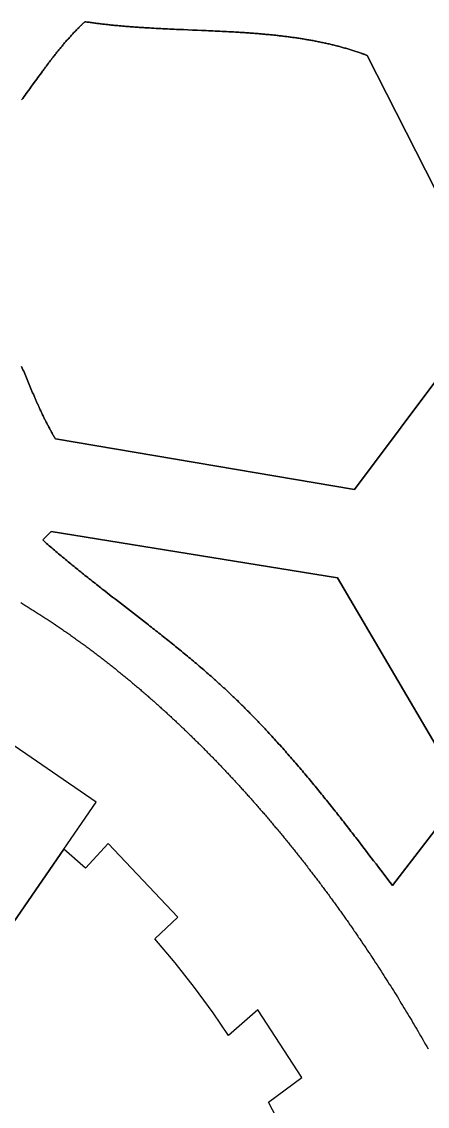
# Model space of a CAD drawing. Header units: millimetres. Extents: x -97041 to 275168, y -12500 to 263793.
# Drawn here: x 60170 to 88460, y 52118 to 127740 of the extents above; entities that cross this region are included whole.
import ezdxf

# ---------------------------------------------------------------- set-up
doc = ezdxf.new("R2010")
doc.units = ezdxf.units.MM
doc.layers.add('CLOSED_AREAS', color=7, linetype='Continuous')
doc.layers.add('REGION_HOLES', color=7, linetype='Continuous')

msp = doc.modelspace()

# ---------------------------------------------------------------- linework, layer by layer
at = {"layer": 'CLOSED_AREAS'}
for points in [[(60164.221, 103706.371), (60212.617, 103591.936), (60260.836, 103477.493), (60308.91, 103363.043), (60356.867, 103248.585), (60452.552, 103019.641), (60548.127, 102790.657), (60643.83, 102561.628), (60691.804, 102447.094), (60739.899, 102332.548), (60788.144, 102217.987), (60836.57, 102103.412), (60885.206, 101988.822), (60934.082, 101874.216), (60983.227, 101759.594), (61032.671, 101644.955), (61057.514, 101587.629), (61082.444, 101530.298), (61107.463, 101472.963), (61132.575, 101415.623), (61157.784, 101358.278), (61183.094, 101300.929), (61208.509, 101243.575), (61234.031, 101186.216), (61259.666, 101128.851), (61285.416, 101071.482), (61311.285, 101014.107), (61337.277, 100956.728), (61363.396, 100899.343), (61389.646, 100841.952), (61416.029, 100784.556), (61442.55, 100727.154), (61469.213, 100669.747), (61496.021, 100612.334), (61522.978, 100554.915), (61550.087, 100497.49), (61577.353, 100440.059), (61604.779, 100382.623), (61632.369, 100325.18), (61660.126, 100267.731), (61688.055, 100210.275), (61716.158, 100152.813), (61744.44, 100095.345), (61772.904, 100037.87), (61801.555, 99980.389), (61830.395, 99922.901), (61859.428, 99865.406), (61888.659, 99807.905), (61918.09, 99750.396), (61947.727, 99692.881), (61977.571, 99635.358), (62007.627, 99577.828), (62037.899, 99520.291), (62068.391, 99462.747), (62099.105, 99405.195), (62130.047, 99347.636), (62161.218, 99290.07), (62192.625, 99232.495), (62224.269, 99174.913), (62256.154, 99117.324), (62288.286, 99059.726), (62320.666, 99002.121), (62353.299, 98944.507), (62386.188, 98886.885), (62419.338, 98829.256), (62452.751, 98771.618), (62486.433, 98713.971), (62520.385, 98656.316), (83378.517, 95130.998), (93073.141, 108057.164), (84259.846, 125389.978), (84224.96, 125403.157), (84190.045, 125416.264), (84155.1, 125429.3), (84120.125, 125442.264), (84085.121, 125455.158), (84050.087, 125467.981), (84015.025, 125480.733), (83979.933, 125493.415), (83944.812, 125506.026), (83909.662, 125518.568), (83874.484, 125531.04), (83839.276, 125543.443), (83768.776, 125568.041), (83698.161, 125592.364), (83627.433, 125616.413), (83556.593, 125640.191), (83485.641, 125663.699), (83414.578, 125686.94), (83343.404, 125709.914), (83272.121, 125732.623), (83200.73, 125755.071), (83129.23, 125777.257), (83057.623, 125799.185), (82985.91, 125820.855), (82914.091, 125842.27), (82842.167, 125863.431), (82770.138, 125884.341), (82698.006, 125905), (82625.771, 125925.411), (82553.434, 125945.576), (82480.996, 125965.496), (82408.457, 125985.174), (82335.818, 126004.61), (82263.08, 126023.807), (82190.244, 126042.766), (82117.31, 126061.49), (82044.28, 126079.98), (81971.153, 126098.238), (81897.93, 126116.265), (81824.613, 126134.064), (81751.203, 126151.637), (81677.699, 126168.984), (81604.102, 126186.108), (81530.414, 126203.011), (81456.635, 126219.694), (81382.766, 126236.16), (81308.807, 126252.409), (81234.759, 126268.445), (81160.624, 126284.267), (81086.401, 126299.88), (81012.092, 126315.283), (80937.697, 126330.48), (80863.217, 126345.471), (80788.653, 126360.259), (80714.005, 126374.845), (80639.275, 126389.231), (80564.462, 126403.419), (80489.568, 126417.411), (80414.594, 126431.209), (80339.54, 126444.814), (80264.407, 126458.228), (80189.195, 126471.452), (80113.906, 126484.49), (80038.54, 126497.342), (79963.097, 126510.01), (79887.58, 126522.496), (79811.988, 126534.803), (79736.322, 126546.93), (79660.583, 126558.882), (79584.771, 126570.658), (79508.888, 126582.262), (79432.934, 126593.694), (79356.91, 126604.957), (79280.816, 126616.052), (79204.654, 126626.982), (79128.423, 126637.747), (79052.126, 126648.35), (78975.762, 126658.793), (78899.332, 126669.077), (78822.837, 126679.204), (78746.278, 126689.177), (78669.656, 126698.996), (78592.971, 126708.663), (78516.224, 126718.181), (78439.416, 126727.551), (78362.547, 126736.774), (78285.618, 126745.854), (78208.63, 126754.791), (78131.584, 126763.587), (78054.481, 126772.244), (77977.32, 126780.764), (77900.104, 126789.149), (77822.832, 126797.4), (77745.506, 126805.52), (77668.126, 126813.509), (77590.692, 126821.371), (77513.207, 126829.105), (77435.669, 126836.716), (77358.081, 126844.203), (77280.443, 126851.57), (77202.755, 126858.817), (77125.019, 126865.946), (77047.235, 126872.961), (76969.404, 126879.861), (76891.526, 126886.649), (76813.602, 126893.327), (76735.634, 126899.896), (76657.622, 126906.359), (76579.565, 126912.717), (76501.467, 126918.971), (76423.326, 126925.125), (76345.144, 126931.179), (76266.922, 126937.135), (76188.66, 126942.995), (76110.359, 126948.761), (76032.019, 126954.435), (75953.642, 126960.018), (75875.229, 126965.512), (75796.779, 126970.92), (75718.294, 126976.242), (75639.774, 126981.481), (75561.221, 126986.638), (75482.635, 126991.715), (75404.016, 126996.715), (75325.366, 127001.638), (75246.684, 127006.486), (75089.233, 127015.968), (74931.666, 127025.173), (74773.992, 127034.116), (74616.214, 127042.811), (74458.341, 127051.273), (74300.376, 127059.516), (74142.327, 127067.555), (73984.198, 127075.403), (73825.997, 127083.076), (73667.73, 127090.586), (73509.401, 127097.95), (73351.017, 127105.18), (73192.583, 127112.292), (73034.107, 127119.3), (72875.593, 127126.218), (72717.049, 127133.06), (72399.889, 127146.575), (72082.675, 127159.96), (71765.454, 127173.328), (71448.274, 127186.796), (71131.183, 127200.477), (70972.686, 127207.434), (70814.228, 127214.487), (70655.816, 127221.65), (70497.457, 127228.939), (70339.154, 127236.367), (70180.916, 127243.949), (70022.747, 127251.699), (69864.654, 127259.631), (69706.642, 127267.76), (69548.717, 127276.1), (69390.886, 127284.666), (69233.154, 127293.471), (69075.528, 127302.53), (68918.012, 127311.858), (68760.614, 127321.468), (68681.961, 127326.384), (68603.339, 127331.376), (68524.749, 127336.445), (68446.193, 127341.594), (68367.67, 127346.825), (68289.181, 127352.139), (68210.728, 127357.538), (68132.311, 127363.023), (68053.93, 127368.598), (67975.587, 127374.262), (67897.282, 127380.019), (67819.016, 127385.87), (67740.79, 127391.817), (67662.604, 127397.861), (67584.459, 127404.004), (67506.356, 127410.249), (67428.296, 127416.597), (67350.279, 127423.049), (67272.306, 127429.608), (67194.378, 127436.275), (67116.496, 127443.052), (67038.66, 127449.941), (66960.871, 127456.944), (66883.13, 127464.062), (66805.438, 127471.298), (66727.795, 127478.652), (66650.201, 127486.128), (66572.659, 127493.726), (66495.168, 127501.448), (66417.73, 127509.297), (66340.344, 127517.273), (66263.013, 127525.38), (66185.736, 127533.618), (66108.514, 127541.99), (66031.348, 127550.496), (65954.239, 127559.14), (65877.187, 127567.922), (65800.193, 127576.845), (65723.259, 127585.911), (65646.384, 127595.12), (65569.57, 127604.475), (65492.816, 127613.978), (65416.125, 127623.631), (65339.496, 127633.435), (65262.931, 127643.392), (65186.43, 127653.504), (65109.994, 127663.772), (65033.624, 127674.2), (64957.32, 127684.787), (64881.083, 127695.536), (64804.913, 127706.449), (64728.813, 127717.528), (64652.782, 127728.774), (64576.821, 127740.19), (64549.286, 127714.186), (64521.847, 127688.163), (64494.505, 127662.12), (64467.257, 127636.057), (64440.104, 127609.974), (64413.046, 127583.873), (64386.08, 127557.751), (64359.208, 127531.611), (64332.427, 127505.451), (64305.738, 127479.273), (64279.14, 127453.075), (64252.632, 127426.859), (64226.214, 127400.624), (64199.885, 127374.37), (64173.644, 127348.098), (64147.49, 127321.807), (64095.445, 127269.171), (64043.742, 127216.463), (63992.378, 127163.684), (63941.347, 127110.834), (63890.644, 127057.914), (63840.265, 127004.925), (63790.204, 126951.868), (63740.456, 126898.744), (63691.016, 126845.553), (63641.879, 126792.297), (63593.04, 126738.977), (63544.495, 126685.592), (63496.237, 126632.145), (63448.263, 126578.636), (63400.566, 126525.065), (63353.142, 126471.434), (63305.987, 126417.743), (63259.094, 126363.993), (63212.459, 126310.186), (63166.077, 126256.322), (63119.943, 126202.401), (63074.051, 126148.425), (63028.398, 126094.395), (62982.977, 126040.311), (62937.783, 125986.174), (62892.813, 125931.985), (62848.06, 125877.746), (62803.52, 125823.456), (62759.187, 125769.116), (62715.057, 125714.728), (62671.124, 125660.292), (62627.384, 125605.81), (62583.832, 125551.281), (62540.462, 125496.708), (62497.269, 125442.09), (62454.249, 125387.428), (62411.396, 125332.724), (62368.705, 125277.978), (62326.172, 125223.191), (62283.791, 125168.364), (62241.557, 125113.498), (62199.466, 125058.594), (62157.512, 125003.652), (62115.69, 124948.673), (62073.995, 124893.659), (62032.422, 124838.609), (61990.967, 124783.526), (61949.623, 124728.409), (61908.387, 124673.259), (61867.252, 124618.078), (61826.215, 124562.867), (61785.269, 124507.625), (61744.411, 124452.355), (61703.634, 124397.056), (61662.934, 124341.73), (61622.306, 124286.377), (61541.246, 124175.595), (61460.413, 124064.718), (61379.766, 123953.752), (61299.266, 123842.703), (61218.873, 123731.579), (61138.546, 123620.386), (60977.93, 123397.821), (60817.095, 123175.063), (60736.496, 123063.628), (60655.722, 122952.166), (60574.732, 122840.682), (60493.487, 122729.183), (60411.946, 122617.677), (60330.068, 122506.17), (60288.991, 122450.419), (60247.815, 122394.669), (60206.535, 122338.923), (60165.146, 122283.181)], [(60110.846, 87239.841), (60172.985, 87202.077), (60247.176, 87156.847), (60321.307, 87111.499), (60395.38, 87066.034), (60469.393, 87020.451), (60543.348, 86974.752), (60617.243, 86928.936), (60691.079, 86883.003), (60764.855, 86836.953), (60838.573, 86790.788), (60912.231, 86744.507), (60985.83, 86698.11), (61059.369, 86651.598), (61132.849, 86604.97), (61206.27, 86558.228), (61279.631, 86511.37), (61352.933, 86464.399), (61426.176, 86417.313), (61499.359, 86370.113), (61572.482, 86322.799), (61645.546, 86275.371), (61718.55, 86227.83), (61791.495, 86180.176), (61864.38, 86132.409), (61937.205, 86084.529), (62009.971, 86036.537), (62082.677, 85988.433), (62155.323, 85940.216), (62227.909, 85891.888), (62300.436, 85843.448), (62372.903, 85794.897), (62445.31, 85746.235), (62517.657, 85697.462), (62589.944, 85648.578), (62662.172, 85599.584), (62734.339, 85550.479), (62806.447, 85501.265), (62878.494, 85451.941), (62950.481, 85402.507), (63022.409, 85352.964), (63094.276, 85303.312), (63166.083, 85253.552), (63237.83, 85203.682), (63309.517, 85153.704), (63381.144, 85103.618), (63452.71, 85053.425), (63524.216, 85003.123), (63595.662, 84952.714), (63667.048, 84902.198), (63738.373, 84851.575), (63809.638, 84800.845), (63880.843, 84750.008), (63951.987, 84699.065), (64023.071, 84648.016), (64094.094, 84596.861), (64165.057, 84545.601), (64235.96, 84494.235), (64306.801, 84442.764), (64377.583, 84391.188), (64448.303, 84339.507), (64518.964, 84287.722), (64589.563, 84235.832), (64660.102, 84183.838), (64730.58, 84131.741), (64800.997, 84079.54), (64871.354, 84027.235), (64941.65, 83974.828), (65011.885, 83922.317), (65082.059, 83869.704), (65152.173, 83816.989), (65222.225, 83764.171), (65292.217, 83711.251), (65362.147, 83658.229), (65432.017, 83605.106), (65501.826, 83551.882), (65571.574, 83498.556), (65641.26, 83445.13), (65710.886, 83391.603), (65780.451, 83337.975), (65849.954, 83284.248), (65919.397, 83230.42), (65988.778, 83176.493), (66058.098, 83122.466), (66127.356, 83068.34), (66196.554, 83014.115), (66265.69, 82959.791), (66334.765, 82905.368), (66403.779, 82850.847), (66472.731, 82796.228), (66541.622, 82741.511), (66610.451, 82686.697), (66679.219, 82631.785), (66747.926, 82576.775), (66816.571, 82521.669), (66885.155, 82466.466), (66953.677, 82411.166), (67022.137, 82355.77), (67090.536, 82300.279), (67158.873, 82244.691), (67227.149, 82189.007), (67295.363, 82133.228), (67363.515, 82077.354), (67431.606, 82021.385), (67499.634, 81965.322), (67567.601, 81909.164), (67635.507, 81852.911), (67703.35, 81796.565), (67771.132, 81740.124), (67838.851, 81683.591), (67906.509, 81626.963), (67974.105, 81570.243), (68041.639, 81513.43), (68109.11, 81456.524), (68176.52, 81399.526), (68243.868, 81342.435), (68311.154, 81285.253), (68378.377, 81227.978), (68445.539, 81170.612), (68512.638, 81113.155), (68579.675, 81055.607), (68646.65, 80997.968), (68713.563, 80940.238), (68780.414, 80882.418), (68847.202, 80824.508), (68913.928, 80766.508), (68980.592, 80708.418), (69047.193, 80650.239), (69113.732, 80591.97), (69180.208, 80533.613), (69246.622, 80475.166), (69312.974, 80416.631), (69379.263, 80358.008), (69445.489, 80299.296), (69511.653, 80240.497), (69577.755, 80181.61), (69643.793, 80122.636), (69709.77, 80063.574), (69775.683, 80004.425), (69841.534, 79945.19), (69907.322, 79885.868), (69973.047, 79826.46), (70038.71, 79766.966), (70104.31, 79707.386), (70169.847, 79647.72), (70235.321, 79587.969), (70300.733, 79528.133), (70366.081, 79468.212), (70431.367, 79408.206), (70496.589, 79348.115), (70561.749, 79287.941), (70626.846, 79227.682), (70691.879, 79167.34), (70756.85, 79106.914), (70821.757, 79046.405), (70886.602, 78985.812), (70951.383, 78925.137), (71016.101, 78864.379), (71080.756, 78803.539), (71145.348, 78742.616), (71209.877, 78681.612), (71274.342, 78620.525), (71338.744, 78559.357), (71403.082, 78498.108), (71467.358, 78436.778), (71531.57, 78375.367), (71595.718, 78313.876), (71659.803, 78252.304), (71723.825, 78190.652), (71787.783, 78128.92), (71851.678, 78067.108), (71915.509, 78005.217), (71979.277, 77943.247), (72042.981, 77881.197), (72106.621, 77819.069), (72170.198, 77756.862), (72233.711, 77694.577), (72297.161, 77632.214), (72360.547, 77569.773), (72423.869, 77507.254), (72487.127, 77444.658), (72550.321, 77381.985), (72613.452, 77319.235), (72676.519, 77256.408), (72739.522, 77193.504), (72802.461, 77130.524), (72865.336, 77067.469), (72928.147, 77004.337), (72990.894, 76941.13), (73053.578, 76877.847), (73116.197, 76814.489), (73178.752, 76751.057), (73241.243, 76687.549), (73303.67, 76623.968), (73366.033, 76560.312), (73428.331, 76496.581), (73490.566, 76432.778), (73552.736, 76368.9), (73614.842, 76304.95), (73676.884, 76240.926), (73738.861, 76176.829), (73800.774, 76112.66), (73862.623, 76048.418), (73924.408, 75984.104), (73986.128, 75919.719), (74047.783, 75855.261), (74109.374, 75790.732), (74170.901, 75726.132), (74232.363, 75661.46), (74293.761, 75596.718), (74355.094, 75531.905), (74416.362, 75467.022), (74477.566, 75402.069), (74538.705, 75337.046), (74599.78, 75271.953), (74660.79, 75206.791), (74721.735, 75141.559), (74782.615, 75076.259), (74843.431, 75010.89), (74904.181, 74945.452), (74964.867, 74879.946), (75025.489, 74814.372), (75086.045, 74748.729), (75146.536, 74683.02), (75206.963, 74617.243), (75267.324, 74551.398), (75327.621, 74485.487), (75387.852, 74419.509), (75448.019, 74353.465), (75508.12, 74287.354), (75568.156, 74221.178), (75628.127, 74154.935), (75688.034, 74088.627), (75747.874, 74022.254), (75807.65, 73955.815), (75867.361, 73889.312), (75927.006, 73822.743), (75986.586, 73756.111), (76046.1, 73689.414), (76105.55, 73622.653), (76164.934, 73555.829), (76224.252, 73488.941), (76283.505, 73421.989), (76342.693, 73354.975), (76401.815, 73287.898), (76460.872, 73220.758), (76519.863, 73153.555), (76578.789, 73086.291), (76637.649, 73018.964), (76696.444, 72951.576), (76755.173, 72884.127), (76813.836, 72816.616), (76872.434, 72749.044), (76930.966, 72681.411), (76989.432, 72613.718), (77047.832, 72545.964), (77106.167, 72478.151), (77164.436, 72410.277), (77222.639, 72342.344), (77280.776, 72274.351), (77338.848, 72206.299), (77396.853, 72138.188), (77454.792, 72070.019), (77512.666, 72001.791), (77570.473, 71933.504), (77628.215, 71865.16), (77685.89, 71796.757), (77743.5, 71728.297), (77801.043, 71659.78), (77858.52, 71591.205), (77915.931, 71522.574), (77973.276, 71453.886), (78030.555, 71385.141), (78087.767, 71316.34), (78144.913, 71247.483), (78201.993, 71178.571), (78259.007, 71109.603), (78315.954, 71040.579), (78372.835, 70971.5), (78429.649, 70902.367), (78486.397, 70833.178), (78543.079, 70763.936), (78599.694, 70694.639), (78656.243, 70625.288), (78712.725, 70555.884), (78769.141, 70486.426), (78825.49, 70416.914), (78881.772, 70347.35), (78937.988, 70277.732), (78994.137, 70208.063), (79050.22, 70138.34), (79106.235, 70068.566), (79162.184, 69998.74), (79218.067, 69928.862), (79273.882, 69858.932), (79329.631, 69788.952), (79385.313, 69718.92), (79440.928, 69648.837), (79496.476, 69578.704), (79551.957, 69508.521), (79607.371, 69438.287), (79662.719, 69368.004), (79717.999, 69297.671), (79773.212, 69227.289), (79828.358, 69156.857), (79883.437, 69086.376), (79938.449, 69015.847), (79993.394, 68945.269), (80048.272, 68874.643), (80103.082, 68803.969), (80157.826, 68733.247), (80212.502, 68662.477), (80267.111, 68591.66), (80321.652, 68520.796), (80376.127, 68449.885), (80430.533, 68378.928), (80484.873, 68307.924), (80539.145, 68236.873), (80593.35, 68165.777), (80647.487, 68094.635), (80701.557, 68023.447), (80755.559, 67952.214), (80809.494, 67880.936), (80863.361, 67809.613), (80917.161, 67738.245), (80970.893, 67666.833), (81024.557, 67595.377), (81078.154, 67523.877), (81131.683, 67452.333), (81185.144, 67380.746), (81238.538, 67309.115), (81291.864, 67237.441), (81345.122, 67165.725), (81398.312, 67093.966), (81451.434, 67022.164), (81504.489, 66950.32), (81557.475, 66878.435), (81610.394, 66806.508), (81663.245, 66734.539), (81716.028, 66662.529), (81768.742, 66590.478), (81821.389, 66518.387), (81873.968, 66446.255), (81926.478, 66374.082), (81978.921, 66301.87), (82031.295, 66229.617), (82083.601, 66157.325), (82135.839, 66084.994), (82188.009, 66012.623), (82240.11, 65940.213), (82292.144, 65867.765), (82344.109, 65795.278), (82396.005, 65722.753), (82447.834, 65650.19), (82499.594, 65577.589), (82551.285, 65504.951), (82602.908, 65432.275), (82654.463, 65359.562), (82705.949, 65286.812), (82757.367, 65214.026), (82808.716, 65141.203), (82859.996, 65068.343), (82911.208, 64995.448), (82962.351, 64922.517), (83013.426, 64849.551), (83064.432, 64776.549), (83115.37, 64703.512), (83166.238, 64630.441), (83217.038, 64557.334), (83267.769, 64484.194), (83318.431, 64411.019), (83369.025, 64337.81), (83419.55, 64264.567), (83470.005, 64191.291), (83520.392, 64117.982), (83570.71, 64044.64), (83620.959, 63971.265), (83671.139, 63897.857), (83721.25, 63824.417), (83771.292, 63750.945), (83871.169, 63603.905), (83970.769, 63456.74), (84070.092, 63309.45), (84169.139, 63162.039), (84267.908, 63014.507), (84366.4, 62866.857), (84464.615, 62719.09), (84562.552, 62571.208), (84660.211, 62423.214), (84757.592, 62275.108), (84854.694, 62126.893), (84951.518, 61978.57), (85048.063, 61830.142), (85144.329, 61681.609), (85240.316, 61532.975), (85336.023, 61384.241), (85431.451, 61235.408), (85526.599, 61086.478), (85621.466, 60937.454), (85716.054, 60788.336), (85810.361, 60639.128), (85904.387, 60489.83), (85998.133, 60340.445), (86091.597, 60190.974), (86184.78, 60041.419), (86277.681, 59891.782), (86370.301, 59742.065), (86462.638, 59592.269), (86554.694, 59442.397), (86646.467, 59292.45), (86737.957, 59142.431), (86829.165, 58992.34), (86920.089, 58842.18), (87010.73, 58691.952), (87101.088, 58541.659), (87191.162, 58391.302), (87280.952, 58240.883), (87370.459, 58090.403), (87459.68, 57939.866), (87548.618, 57789.272), (87637.27, 57638.623), (87725.638, 57487.921), (87813.72, 57337.168), (87901.517, 57186.366), (87989.029, 57035.517), (88076.255, 56884.621), (88163.194, 56733.682), (88249.848, 56582.702), (88336.215, 56431.681), (88422.295, 56280.621), (88508.089, 56129.525)], [(78500.047, 50264.922), (77387.892, 52412.53), (79712.751, 54129.034), (76631.19, 58842.046), (74597.023, 57048.269), (73520.258, 58635.802), (72224.899, 60403.237), (70868.198, 62124.028), (69451.826, 63796.056), (71057.782, 65310.815), (66212.354, 70447.935), (64629.128, 68713.399), (63111.911, 70053.742), (59632.479, 64989.057)]]:
    msp.add_lwpolyline(points, dxfattribs=at)
for points in [[(61639.056, 91605.68), (61683.99, 91565.523), (61729.021, 91525.385), (61774.148, 91485.265), (61819.37, 91445.162), (61864.687, 91405.078), (61910.099, 91365.01), (62001.201, 91284.926), (62092.672, 91204.907), (62184.508, 91124.95), (62276.702, 91045.053), (62369.25, 90965.213), (62462.148, 90885.428), (62555.39, 90805.694), (62648.971, 90726.009), (62742.886, 90646.371), (62837.13, 90566.776), (62931.698, 90487.222), (63026.586, 90407.706), (63121.787, 90328.226), (63217.298, 90248.779), (63313.114, 90169.363), (63409.228, 90089.973), (63505.637, 90010.609), (63602.335, 89931.267), (63699.318, 89851.944), (63796.58, 89772.639), (63894.116, 89693.347), (63991.922, 89614.067), (64089.992, 89534.796), (64188.321, 89455.53), (64286.905, 89376.269), (64385.739, 89297.008), (64484.817, 89217.745), (64584.134, 89138.477), (64683.686, 89059.203), (64783.468, 88979.918), (64883.474, 88900.62), (64983.7, 88821.308), (65084.14, 88741.977), (65184.79, 88662.626), (65285.645, 88583.251), (65386.699, 88503.85), (65487.948, 88424.421), (65589.387, 88344.96), (65691.01, 88265.465), (65792.813, 88185.933), (65894.791, 88106.362), (66099.251, 87947.09), (66304.35, 87787.629), (66510.049, 87627.956), (66716.308, 87468.05), (66923.086, 87307.89), (67130.343, 87147.455), (67546.139, 86825.67), (67754.598, 86664.278), (67963.377, 86502.525), (68172.436, 86340.389), (68381.737, 86177.849), (68591.238, 86014.882), (68800.9, 85851.469), (68905.779, 85769.587), (69010.684, 85687.586), (69115.608, 85605.463), (69220.549, 85523.214), (69325.499, 85440.837), (69430.455, 85358.329), (69535.411, 85275.689), (69640.363, 85192.912), (69745.305, 85109.997), (69850.233, 85026.94), (69955.141, 84943.74), (70060.025, 84860.392), (70164.879, 84776.896), (70269.699, 84693.247), (70374.48, 84609.444), (70479.216, 84525.483), (70583.902, 84441.362), (70688.534, 84357.079), (70793.107, 84272.63), (70897.616, 84188.012), (71002.055, 84103.224), (71106.42, 84018.263), (71210.706, 83933.125), (71314.907, 83847.809), (71419.019, 83762.311), (71523.037, 83676.629), (71626.956, 83590.76), (71730.77, 83504.701), (71834.476, 83418.45), (71938.067, 83332.005), (72041.539, 83245.361), (72144.887, 83158.518), (72248.106, 83071.471), (72351.191, 82984.219), (72454.137, 82896.758), (72556.938, 82809.086), (72659.591, 82721.201), (72762.09, 82633.099), (72864.43, 82544.779), (72966.606, 82456.236), (73068.613, 82367.469), (73170.446, 82278.475), (73272.1, 82189.252), (73373.57, 82099.796), (73424.235, 82054.979), (73474.851, 82010.104), (73525.42, 81965.17), (73575.939, 81920.175), (73626.408, 81875.12), (73676.828, 81830.005), (73727.196, 81784.83), (73777.512, 81739.593), (73827.777, 81694.294), (73877.989, 81648.934), (73928.147, 81603.512), (73978.251, 81558.027), (74028.3, 81512.479), (74078.295, 81466.868), (74128.233, 81421.194), (74178.114, 81375.456), (74227.939, 81329.654), (74277.706, 81283.787), (74327.414, 81237.855), (74377.063, 81191.859), (74426.653, 81145.797), (74476.182, 81099.669), (74525.65, 81053.475), (74575.057, 81007.214), (74626.102, 80959.289), (74677.08, 80911.292), (74727.992, 80863.225), (74778.838, 80815.087), (74829.619, 80766.88), (74880.334, 80718.603), (74930.983, 80670.257), (74981.568, 80621.842), (75032.087, 80573.359), (75082.542, 80524.807), (75132.932, 80476.189), (75183.258, 80427.503), (75233.52, 80378.75), (75283.718, 80329.931), (75333.852, 80281.047), (75383.922, 80232.096), (75433.93, 80183.081), (75483.874, 80134), (75533.755, 80084.856), (75583.573, 80035.647), (75633.328, 79986.375), (75683.022, 79937.04), (75732.653, 79887.642), (75782.222, 79838.181), (75831.729, 79788.659), (75881.175, 79739.075), (75930.559, 79689.43), (75979.882, 79639.724), (76029.144, 79589.957), (76078.346, 79540.131), (76127.487, 79490.245), (76176.567, 79440.3), (76225.587, 79390.296), (76274.547, 79340.234), (76323.447, 79290.114), (76372.288, 79239.936), (76421.069, 79189.701), (76469.791, 79139.409), (76518.454, 79089.061), (76567.058, 79038.657), (76615.604, 78988.197), (76664.091, 78937.682), (76712.52, 78887.112), (76760.891, 78836.488), (76809.204, 78785.809), (76857.459, 78735.077), (76905.657, 78684.292), (76953.798, 78633.454), (77001.881, 78582.564), (77049.908, 78531.622), (77097.878, 78480.628), (77145.791, 78429.582), (77193.649, 78378.486), (77241.45, 78327.34), (77336.885, 78224.897), (77432.098, 78122.257), (77527.091, 78019.424), (77621.865, 77916.399), (77716.422, 77813.188), (77810.763, 77709.792), (77904.89, 77606.215), (77998.805, 77502.46), (78092.509, 77398.53), (78186.004, 77294.429), (78279.291, 77190.16), (78372.371, 77085.725), (78465.248, 76981.129), (78557.921, 76876.373), (78650.392, 76771.462), (78742.664, 76666.399), (78834.738, 76561.186), (78926.615, 76455.827), (79018.297, 76350.326), (79109.785, 76244.684), (79201.081, 76138.906), (79292.187, 76032.995), (79383.105, 75926.954), (79473.835, 75820.785), (79564.379, 75714.493), (79654.739, 75608.08), (79744.917, 75501.549), (79834.914, 75394.905), (79924.731, 75288.149), (80014.371, 75181.285), (80103.834, 75074.317), (80193.123, 74967.247), (80282.239, 74860.079), (80371.184, 74752.815), (80459.958, 74645.46), (80548.564, 74538.016), (80637.004, 74430.486), (80725.278, 74322.873), (80813.389, 74215.182), (80901.338, 74107.414), (80989.126, 73999.573), (81076.756, 73891.663), (81164.228, 73783.686), (81251.545, 73675.646), (81338.707, 73567.545), (81425.717, 73459.388), (81512.576, 73351.176), (81599.286, 73242.914), (81685.848, 73134.605), (81772.264, 73026.251), (81858.534, 72917.856), (81944.662, 72809.423), (82030.649, 72700.956), (82116.495, 72592.457), (82202.203, 72483.929), (82287.775, 72375.377), (82373.211, 72266.802), (82458.514, 72158.208), (82543.684, 72049.599), (82628.724, 71940.978), (82713.635, 71832.347), (82798.419, 71723.71), (82883.077, 71615.07), (82967.611, 71506.43), (83052.023, 71397.794), (83136.313, 71289.164), (83220.484, 71180.544), (83304.538, 71071.937), (83388.475, 70963.346), (83472.297, 70854.775), (83556.006, 70746.226), (83723.091, 70529.208), (83889.743, 70312.319), (84055.974, 70095.584), (84221.796, 69879.027), (84387.223, 69662.675), (84552.267, 69446.553), (84716.94, 69230.687), (84881.256, 69015.102), (85045.226, 68799.822), (85372.182, 68370.285), (85697.908, 67942.279), (86022.505, 67516.007), (91016.706, 73979.09), (82203.411, 88961.692), (62226.609, 92193.233), (61932.832, 91899.457)], [(53181.462, 76993.891), (50099.358, 71538.289), (59632.479, 64989.057), (63111.911, 70053.742), (65357.05, 73321.796), (55091.25, 80374.37)]]:
    msp.add_lwpolyline(points, close=True, dxfattribs=at)
at = {"layer": 'REGION_HOLES'}
msp.add_lwpolyline([(60165.146, 122283.181), (60206.535, 122338.923), (60247.815, 122394.669), (60288.991, 122450.419), (60330.068, 122506.17), (60411.946, 122617.677), (60493.487, 122729.183), (60574.732, 122840.682), (60655.722, 122952.166), (60736.496, 123063.628), (60817.095, 123175.063), (60977.93, 123397.821), (61138.546, 123620.386), (61218.873, 123731.579), (61299.266, 123842.703), (61379.766, 123953.752), (61460.413, 124064.718), (61541.246, 124175.595), (61622.306, 124286.377), (61662.934, 124341.73), (61703.634, 124397.056), (61744.411, 124452.355), (61785.269, 124507.625), (61826.215, 124562.867), (61867.252, 124618.078), (61908.387, 124673.259), (61949.623, 124728.409), (61990.967, 124783.526), (62032.422, 124838.609), (62073.995, 124893.659), (62115.69, 124948.673), (62157.512, 125003.652), (62199.466, 125058.594), (62241.557, 125113.498), (62283.791, 125168.364), (62326.172, 125223.191), (62368.705, 125277.978), (62411.396, 125332.724), (62454.249, 125387.428), (62497.269, 125442.09), (62540.462, 125496.708), (62583.832, 125551.281), (62627.384, 125605.81), (62671.124, 125660.292), (62715.057, 125714.728), (62759.187, 125769.116), (62803.52, 125823.456), (62848.06, 125877.746), (62892.813, 125931.985), (62937.783, 125986.174), (62982.977, 126040.311), (63028.398, 126094.395), (63074.051, 126148.425), (63119.943, 126202.401), (63166.077, 126256.322), (63212.459, 126310.186), (63259.094, 126363.993), (63305.987, 126417.743), (63353.142, 126471.434), (63400.566, 126525.065), (63448.263, 126578.636), (63496.237, 126632.145), (63544.495, 126685.592), (63593.04, 126738.977), (63641.879, 126792.297), (63691.016, 126845.553), (63740.456, 126898.744), (63790.204, 126951.868), (63840.265, 127004.925), (63890.644, 127057.914), (63941.347, 127110.834), (63992.378, 127163.684), (64043.742, 127216.463), (64095.445, 127269.171), (64147.49, 127321.807), (64173.644, 127348.098), (64199.885, 127374.37), (64226.214, 127400.624), (64252.632, 127426.859), (64279.14, 127453.075), (64305.738, 127479.273), (64332.427, 127505.451), (64359.208, 127531.611), (64386.08, 127557.751), (64413.046, 127583.873), (64440.104, 127609.974), (64467.257, 127636.057), (64494.505, 127662.12), (64521.847, 127688.163), (64549.286, 127714.186), (64576.821, 127740.19), (64652.782, 127728.774), (64728.813, 127717.528), (64804.913, 127706.449), (64881.083, 127695.536), (64957.32, 127684.787), (65033.624, 127674.2), (65109.994, 127663.772), (65186.43, 127653.504), (65262.931, 127643.392), (65339.496, 127633.435), (65416.125, 127623.631), (65492.816, 127613.978), (65569.57, 127604.475), (65646.384, 127595.12), (65723.259, 127585.911), (65800.193, 127576.845), (65877.187, 127567.922), (65954.239, 127559.14), (66031.348, 127550.496), (66108.514, 127541.99), (66185.736, 127533.618), (66263.013, 127525.38), (66340.344, 127517.273), (66417.73, 127509.297), (66495.168, 127501.448), (66572.659, 127493.726), (66650.201, 127486.128), (66727.795, 127478.652), (66805.438, 127471.298), (66883.13, 127464.062), (66960.871, 127456.944), (67038.66, 127449.941), (67116.496, 127443.052), (67194.378, 127436.275), (67272.306, 127429.608), (67350.279, 127423.049), (67428.296, 127416.597), (67506.356, 127410.249), (67584.459, 127404.004), (67662.604, 127397.861), (67740.79, 127391.817), (67819.016, 127385.87), (67897.282, 127380.019), (67975.587, 127374.262), (68053.93, 127368.598), (68132.311, 127363.023), (68210.728, 127357.538), (68289.181, 127352.139), (68367.67, 127346.825), (68446.193, 127341.594), (68524.749, 127336.445), (68603.339, 127331.376), (68681.961, 127326.384), (68760.614, 127321.468), (68918.012, 127311.858), (69075.528, 127302.53), (69233.154, 127293.471), (69390.886, 127284.666), (69548.717, 127276.1), (69706.642, 127267.76), (69864.654, 127259.631), (70022.747, 127251.699), (70180.916, 127243.949), (70339.154, 127236.367), (70497.457, 127228.939), (70655.816, 127221.65), (70814.228, 127214.487), (70972.686, 127207.434), (71131.183, 127200.477), (71448.274, 127186.796), (71765.454, 127173.328), (72082.675, 127159.96), (72399.889, 127146.575), (72717.049, 127133.06), (72875.593, 127126.218), (73034.107, 127119.3), (73192.583, 127112.292), (73351.017, 127105.18), (73509.401, 127097.95), (73667.73, 127090.586), (73825.997, 127083.076), (73984.198, 127075.403), (74142.327, 127067.555), (74300.376, 127059.516), (74458.341, 127051.273), (74616.214, 127042.811), (74773.992, 127034.116), (74931.666, 127025.173), (75089.233, 127015.968), (75246.684, 127006.486), (75325.366, 127001.638), (75404.016, 126996.715), (75482.635, 126991.715), (75561.221, 126986.638), (75639.774, 126981.481), (75718.294, 126976.242), (75796.779, 126970.92), (75875.229, 126965.512), (75953.642, 126960.018), (76032.019, 126954.435), (76110.359, 126948.761), (76188.66, 126942.995), (76266.922, 126937.135), (76345.144, 126931.179), (76423.326, 126925.125), (76501.467, 126918.971), (76579.565, 126912.717), (76657.622, 126906.359), (76735.634, 126899.896), (76813.602, 126893.327), (76891.526, 126886.649), (76969.404, 126879.861), (77047.235, 126872.961), (77125.019, 126865.946), (77202.755, 126858.817), (77280.443, 126851.57), (77358.081, 126844.203), (77435.669, 126836.716), (77513.207, 126829.105), (77590.692, 126821.371), (77668.126, 126813.509), (77745.506, 126805.52), (77822.832, 126797.4), (77900.104, 126789.149), (77977.32, 126780.764), (78054.481, 126772.244), (78131.584, 126763.587), (78208.63, 126754.791), (78285.618, 126745.854), (78362.547, 126736.774), (78439.416, 126727.551), (78516.224, 126718.181), (78592.971, 126708.663), (78669.656, 126698.996), (78746.278, 126689.177), (78822.837, 126679.204), (78899.332, 126669.077), (78975.762, 126658.793), (79052.126, 126648.35), (79128.423, 126637.747), (79204.654, 126626.982), (79280.816, 126616.052), (79356.91, 126604.957), (79432.934, 126593.694), (79508.888, 126582.262), (79584.771, 126570.658), (79660.583, 126558.882), (79736.322, 126546.93), (79811.988, 126534.803), (79887.58, 126522.496), (79963.097, 126510.01), (80038.54, 126497.342), (80113.906, 126484.49), (80189.195, 126471.452), (80264.407, 126458.228), (80339.54, 126444.814), (80414.594, 126431.209), (80489.568, 126417.411), (80564.462, 126403.419), (80639.275, 126389.231), (80714.005, 126374.845), (80788.653, 126360.259), (80863.217, 126345.471), (80937.697, 126330.48), (81012.092, 126315.283), (81086.401, 126299.88), (81160.624, 126284.267), (81234.759, 126268.445), (81308.807, 126252.409), (81382.766, 126236.16), (81456.635, 126219.694), (81530.414, 126203.011), (81604.102, 126186.108), (81677.699, 126168.984), (81751.203, 126151.637), (81824.613, 126134.064), (81897.93, 126116.265), (81971.153, 126098.238), (82044.28, 126079.98), (82117.31, 126061.49), (82190.244, 126042.766), (82263.08, 126023.807), (82335.818, 126004.61), (82408.457, 125985.174), (82480.996, 125965.496), (82553.434, 125945.576), (82625.771, 125925.411), (82698.006, 125905), (82770.138, 125884.341), (82842.167, 125863.431), (82914.091, 125842.27), (82985.91, 125820.855), (83057.623, 125799.185), (83129.23, 125777.257), (83200.73, 125755.071), (83272.121, 125732.623), (83343.404, 125709.914), (83414.578, 125686.94), (83485.641, 125663.699), (83556.593, 125640.191), (83627.433, 125616.413), (83698.161, 125592.364), (83768.776, 125568.041), (83839.276, 125543.443), (83874.484, 125531.04), (83909.662, 125518.568), (83944.812, 125506.026), (83979.933, 125493.415), (84015.025, 125480.733), (84050.087, 125467.981), (84085.121, 125455.158), (84120.125, 125442.264), (84155.1, 125429.3), (84190.045, 125416.264), (84224.96, 125403.157), (84259.846, 125389.978), (93073.141, 108057.164), (83378.517, 95130.998), (62520.385, 98656.316), (62486.433, 98713.971), (62452.751, 98771.618), (62419.338, 98829.256), (62386.188, 98886.885), (62353.299, 98944.507), (62320.666, 99002.121), (62288.286, 99059.726), (62256.154, 99117.324), (62224.269, 99174.913), (62192.625, 99232.495), (62161.218, 99290.07), (62130.047, 99347.636), (62099.105, 99405.195), (62068.391, 99462.747), (62037.899, 99520.291), (62007.627, 99577.828), (61977.571, 99635.358), (61947.727, 99692.881), (61918.09, 99750.396), (61888.659, 99807.905), (61859.428, 99865.406), (61830.395, 99922.901), (61801.555, 99980.389), (61772.904, 100037.87), (61744.44, 100095.345), (61716.158, 100152.813), (61688.055, 100210.275), (61660.126, 100267.731), (61632.369, 100325.18), (61604.779, 100382.623), (61577.353, 100440.059), (61550.087, 100497.49), (61522.978, 100554.915), (61496.021, 100612.334), (61469.213, 100669.747), (61442.55, 100727.154), (61416.029, 100784.556), (61389.646, 100841.952), (61363.396, 100899.343), (61337.277, 100956.728), (61311.285, 101014.107), (61285.416, 101071.482), (61259.666, 101128.851), (61234.031, 101186.216), (61208.509, 101243.575), (61183.094, 101300.929), (61157.784, 101358.278), (61132.575, 101415.623), (61107.463, 101472.963), (61082.444, 101530.298), (61057.514, 101587.629), (61032.671, 101644.955), (60983.227, 101759.594), (60934.082, 101874.216), (60885.206, 101988.822), (60836.57, 102103.412), (60788.144, 102217.987), (60739.899, 102332.548), (60691.804, 102447.094), (60643.83, 102561.628), (60548.127, 102790.657), (60452.552, 103019.641), (60356.867, 103248.585), (60308.91, 103363.043), (60260.836, 103477.493), (60212.617, 103591.936), (60164.221, 103706.371)], dxfattribs=at)
msp.add_lwpolyline([(61932.832, 91899.457), (62226.609, 92193.233), (82203.411, 88961.692), (91016.706, 73979.09), (86022.505, 67516.007), (85697.908, 67942.279), (85372.182, 68370.285), (85045.226, 68799.822), (84881.256, 69015.102), (84716.94, 69230.687), (84552.267, 69446.553), (84387.223, 69662.675), (84221.796, 69879.027), (84055.974, 70095.584), (83889.743, 70312.319), (83723.091, 70529.208), (83556.006, 70746.226), (83472.297, 70854.775), (83388.475, 70963.346), (83304.538, 71071.937), (83220.484, 71180.544), (83136.313, 71289.164), (83052.023, 71397.794), (82967.611, 71506.43), (82883.077, 71615.07), (82798.419, 71723.71), (82713.635, 71832.347), (82628.724, 71940.978), (82543.684, 72049.599), (82458.514, 72158.208), (82373.211, 72266.802), (82287.775, 72375.377), (82202.203, 72483.929), (82116.495, 72592.457), (82030.649, 72700.956), (81944.662, 72809.423), (81858.534, 72917.856), (81772.264, 73026.251), (81685.848, 73134.605), (81599.286, 73242.914), (81512.576, 73351.176), (81425.717, 73459.388), (81338.707, 73567.545), (81251.545, 73675.646), (81164.228, 73783.686), (81076.756, 73891.663), (80989.126, 73999.573), (80901.338, 74107.414), (80813.389, 74215.182), (80725.278, 74322.873), (80637.004, 74430.486), (80548.564, 74538.016), (80459.958, 74645.46), (80371.184, 74752.815), (80282.239, 74860.079), (80193.123, 74967.247), (80103.834, 75074.317), (80014.371, 75181.285), (79924.731, 75288.149), (79834.914, 75394.905), (79744.917, 75501.549), (79654.739, 75608.08), (79564.379, 75714.493), (79473.835, 75820.785), (79383.105, 75926.954), (79292.187, 76032.995), (79201.081, 76138.906), (79109.785, 76244.684), (79018.297, 76350.326), (78926.615, 76455.827), (78834.738, 76561.186), (78742.664, 76666.399), (78650.392, 76771.462), (78557.921, 76876.373), (78465.248, 76981.129), (78372.371, 77085.725), (78279.291, 77190.16), (78186.004, 77294.429), (78092.509, 77398.53), (77998.805, 77502.46), (77904.89, 77606.215), (77810.763, 77709.792), (77716.422, 77813.188), (77621.865, 77916.399), (77527.091, 78019.424), (77432.098, 78122.257), (77336.885, 78224.897), (77241.45, 78327.34), (77193.649, 78378.486), (77145.791, 78429.582), (77097.878, 78480.628), (77049.908, 78531.622), (77001.881, 78582.564), (76953.798, 78633.454), (76905.657, 78684.292), (76857.459, 78735.077), (76809.204, 78785.809), (76760.891, 78836.488), (76712.52, 78887.112), (76664.091, 78937.682), (76615.604, 78988.197), (76567.058, 79038.657), (76518.454, 79089.061), (76469.791, 79139.409), (76421.069, 79189.701), (76372.288, 79239.936), (76323.447, 79290.114), (76274.547, 79340.234), (76225.587, 79390.296), (76176.567, 79440.3), (76127.487, 79490.245), (76078.346, 79540.131), (76029.144, 79589.957), (75979.882, 79639.724), (75930.559, 79689.43), (75881.175, 79739.075), (75831.729, 79788.659), (75782.222, 79838.181), (75732.653, 79887.642), (75683.022, 79937.04), (75633.328, 79986.375), (75583.573, 80035.647), (75533.755, 80084.856), (75483.874, 80134), (75433.93, 80183.081), (75383.922, 80232.096), (75333.852, 80281.047), (75283.718, 80329.931), (75233.52, 80378.75), (75183.258, 80427.503), (75132.932, 80476.189), (75082.542, 80524.807), (75032.087, 80573.359), (74981.568, 80621.842), (74930.983, 80670.257), (74880.334, 80718.603), (74829.619, 80766.88), (74778.838, 80815.087), (74727.992, 80863.225), (74677.08, 80911.292), (74626.102, 80959.289), (74575.057, 81007.214), (74525.65, 81053.475), (74476.182, 81099.669), (74426.653, 81145.797), (74377.063, 81191.859), (74327.414, 81237.855), (74277.706, 81283.787), (74227.939, 81329.654), (74178.114, 81375.456), (74128.233, 81421.194), (74078.295, 81466.868), (74028.3, 81512.479), (73978.251, 81558.027), (73928.147, 81603.512), (73877.989, 81648.934), (73827.777, 81694.294), (73777.512, 81739.593), (73727.196, 81784.83), (73676.828, 81830.005), (73626.408, 81875.12), (73575.939, 81920.175), (73525.42, 81965.17), (73474.851, 82010.104), (73424.235, 82054.979), (73373.57, 82099.796), (73272.1, 82189.252), (73170.446, 82278.475), (73068.613, 82367.469), (72966.606, 82456.236), (72864.43, 82544.779), (72762.09, 82633.099), (72659.591, 82721.201), (72556.938, 82809.086), (72454.137, 82896.758), (72351.191, 82984.219), (72248.106, 83071.471), (72144.887, 83158.518), (72041.539, 83245.361), (71938.067, 83332.005), (71834.476, 83418.45), (71730.77, 83504.701), (71626.956, 83590.76), (71523.037, 83676.629), (71419.019, 83762.311), (71314.907, 83847.809), (71210.706, 83933.125), (71106.42, 84018.263), (71002.055, 84103.224), (70897.616, 84188.012), (70793.107, 84272.63), (70688.534, 84357.079), (70583.902, 84441.362), (70479.216, 84525.483), (70374.48, 84609.444), (70269.699, 84693.247), (70164.879, 84776.896), (70060.025, 84860.392), (69955.141, 84943.74), (69850.233, 85026.94), (69745.305, 85109.997), (69640.363, 85192.912), (69535.411, 85275.689), (69430.455, 85358.329), (69325.499, 85440.837), (69220.549, 85523.214), (69115.608, 85605.463), (69010.684, 85687.586), (68905.779, 85769.587), (68800.9, 85851.469), (68591.238, 86014.882), (68381.737, 86177.849), (68172.436, 86340.389), (67963.377, 86502.525), (67754.598, 86664.278), (67546.139, 86825.67), (67130.343, 87147.455), (66923.086, 87307.89), (66716.308, 87468.05), (66510.049, 87627.956), (66304.35, 87787.629), (66099.251, 87947.09), (65894.791, 88106.362), (65792.813, 88185.933), (65691.01, 88265.465), (65589.387, 88344.96), (65487.948, 88424.421), (65386.699, 88503.85), (65285.645, 88583.251), (65184.79, 88662.626), (65084.14, 88741.977), (64983.7, 88821.308), (64883.474, 88900.62), (64783.468, 88979.918), (64683.686, 89059.203), (64584.134, 89138.477), (64484.817, 89217.745), (64385.739, 89297.008), (64286.905, 89376.269), (64188.321, 89455.53), (64089.992, 89534.796), (63991.922, 89614.067), (63894.116, 89693.347), (63796.58, 89772.639), (63699.318, 89851.944), (63602.335, 89931.267), (63505.637, 90010.609), (63409.228, 90089.973), (63313.114, 90169.363), (63217.298, 90248.779), (63121.787, 90328.226), (63026.586, 90407.706), (62931.698, 90487.222), (62837.13, 90566.776), (62742.886, 90646.371), (62648.971, 90726.009), (62555.39, 90805.694), (62462.148, 90885.428), (62369.25, 90965.213), (62276.702, 91045.053), (62184.508, 91124.95), (62092.672, 91204.907), (62001.201, 91284.926), (61910.099, 91365.01), (61864.687, 91405.078), (61819.37, 91445.162), (61774.148, 91485.265), (61729.021, 91525.385), (61683.99, 91565.523), (61639.056, 91605.68)], close=True, dxfattribs=at)

doc.saveas('drawing.dxf')
